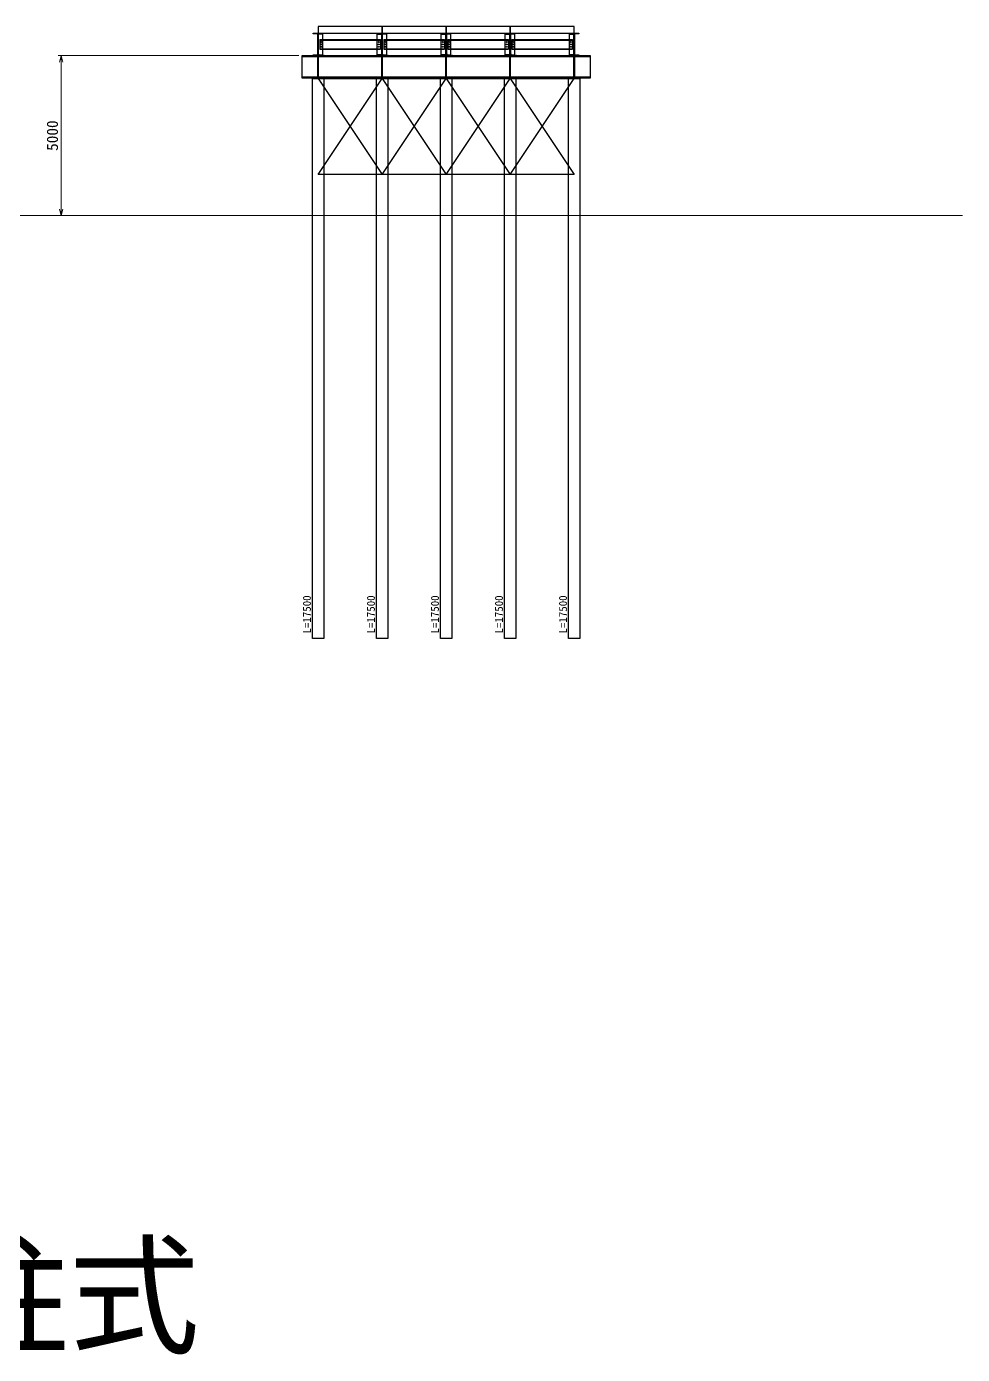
# Model space of a CAD drawing. Extents: x 146707 to 337808, y -286669 to -179901.
# Drawn here: x 192835 to 222073, y -221394 to -179901 of the extents above; entities that cross this region are included whole.
import ezdxf

# ---------------------------------------------------------------- set-up
doc = ezdxf.new("R2010")
doc.units = 0
doc.header["$PDMODE"] = 1
doc.linetypes.add('CENTER', pattern=[2, 1.25, -0.25, 0.25, -0.25])
doc.layers.get('0').update_dxf_attribs({"linetype": 'CONTINUOUS'})
doc.layers.get('Defpoints').update_dxf_attribs({"linetype": 'CONTINUOUS', "true_color": 0x5f994c})
for name, color, linetype, lineweight in [('D-BMK', 2, 'CENTER', 13), ('D-STR-DIM', 7, 'CONTINUOUS', 13), ('D-STR-SHIJIKUI', 1, 'CONTINUOUS', 25), ('D-STR-ﾎﾞﾙﾄ', 21, 'CONTINUOUS', 9)]:
    doc.layers.add(name, color=color, linetype=linetype, lineweight=lineweight)
for name, color, linetype in [('D-STR-BORUTO', 4, 'CONTINUOUS'), ('D-STR-BRACE', 1, 'CONTINUOUS'), ('D-STR-FUKKOUBAN', 1, 'CONTINUOUS'), ('D-STR-STF', 7, 'CONTINUOUS'), ('D-STR-SYUKETA', 1, 'CONTINUOUS'), ('D-STR-TAIKEIKOU', 1, 'CONTINUOUS'), ('D-STR-UKEKETA', 1, 'CONTINUOUS')]:
    doc.layers.add(name, color=color, linetype=linetype)
doc.styles.add('MtXpl__', font='')
doc.styles.add('ＭＳ ゴシック', font='')
doc.styles.get('MtXpl__').set_extended_font_data('MS PGothic')
doc.styles.get('ＭＳ ゴシック').set_extended_font_data('MS Gothic')
doc.dimstyles.new('C Dim-100_100', dxfattribs={"dimscale": 100, "dimtxt": 3.5, "dimasz": 2, "dimexe": 1, "dimexo": 1, "dimgap": 1, "dimtad": 3, "dimdec": 0, "dimzin": 0, "dimdsep": 46, "dimtxsty": 'ＭＳ ゴシック', "dimblk": 'OPEN30', "dimcen": 0.09, "dimclrd": 256, "dimclre": 256, "dimadec": 0, "dimazin": 0, "dimtfac": 1, "dimtdec": 0, "dimtix": 1, "dimtmove": 2, "dimatfit": 3, "dimldrblk": 'OPEN30', "dimfxl": 1, "dimtolj": 1, "dimtzin": 0, "dimlwd": -1, "dimlwe": -1, "dimarcsym": 0})
doc.dimstyles.new('C Dim-100_100_杭長', dxfattribs={"dimscale": 100, "dimtxt": 2.5, "dimasz": 2, "dimexe": 1, "dimexo": 1, "dimgap": 0, "dimtad": 3, "dimjust": 1, "dimdec": 0, "dimzin": 0, "dimdsep": 46, "dimtxsty": 'ＭＳ ゴシック', "dimblk": '矢印30', "dimcen": 0.09, "dimse1": 1, "dimse2": 1, "dimsd1": 1, "dimsd2": 1, "dimclrd": 3, "dimclre": 3, "dimadec": 0, "dimazin": 0, "dimtfac": 1, "dimtdec": 0, "dimtix": 1, "dimtmove": 2, "dimatfit": 3, "dimldrblk": '矢印30', "dimfxl": 1, "dimtolj": 1, "dimtzin": 0, "dimlwd": -1, "dimlwe": -1, "dimarcsym": 0})

# ---------------------------------------------------------------- blocks, each defined once
blk = doc.blocks.new('φ25')
at = {"layer": 'D-BMK'}
for p, q in [((-25, 0), (25, 0)), ((0, 25), (0, -25))]:
    blk.add_line(p, q, dxfattribs=at)
at = {"layer": 'D-STR-BORUTO'}
blk.add_circle((0, 0), 12.5, dxfattribs=at)
blk = doc.blocks.new('*U347')
for centre in [(100, -483), (100, -558), (100, -633), (1900, -483), (1900, -558), (1900, -633), (2100, -483), (2100, -558), (2100, -633), (3900, -483), (3900, -558), (3900, -633), (4100, -483), (4100, -558), (4100, -633), (5900, -483), (5900, -558), (5900, -633), (6100, -483), (6100, -558), (6100, -633), (7900, -483), (7900, -558), (7900, -633)]:
    blk.add_circle(centre, 12.5)
at = {"layer": 'D-STR-FUKKOUBAN'}
for points in [[(0, -208), (2000, -208), (2000, 0), (0, 0)], [(2000, -208), (4000, -208), (4000, 0), (2000, 0)], [(4000, -208), (6000, -208), (6000, 0), (4000, 0)], [(6000, -208), (8000, -208), (8000, 0), (6000, 0)]]:
    blk.add_lwpolyline(points, close=True, dxfattribs=at)
at = {"layer": 'D-STR-STF', "color": 1, "linetype": 'ByBlock', "lineweight": -2}
for points in [[(7, -263), (7, -853), (37, -883), (150, -883), (150, -233), (37, -233)], [(1993, -263), (1993, -853), (1963, -883), (1850, -883), (1850, -233), (1963, -233)], [(2007, -263), (2007, -853), (2037, -883), (2150, -883), (2150, -233), (2037, -233)], [(3993, -263), (3993, -853), (3963, -883), (3850, -883), (3850, -233), (3963, -233)], [(4007, -263), (4007, -853), (4037, -883), (4150, -883), (4150, -233), (4037, -233)], [(5993, -263), (5993, -853), (5963, -883), (5850, -883), (5850, -233), (5963, -233)], [(6007, -263), (6007, -853), (6037, -883), (6150, -883), (6150, -233), (6037, -233)], [(7993, -263), (7993, -853), (7963, -883), (7850, -883), (7850, -233), (7963, -233)]]:
    blk.add_lwpolyline(points, close=True, dxfattribs=at)
at = {"layer": 'D-STR-SYUKETA', "linetype": 'ByBlock', "lineweight": -2}
for points in [[(-150, -884), (-24, -884, 0.414214), (-6, -866), (-6, -250, 0.414214), (-24, -232), (-150, -232), (-150, -208), (150, -208), (150, -232), (24, -232, 0.414214), (6, -250), (6, -866, 0.414214), (24, -884), (150, -884), (150, -908), (-150, -908), (-150, -884)], [(1850, -884), (1976, -884, 0.414214), (1994, -866), (1994, -250, 0.414214), (1976, -232), (1850, -232), (1850, -208), (2150, -208), (2150, -232), (2024, -232, 0.414214), (2006, -250), (2006, -866, 0.414214), (2024, -884), (2150, -884), (2150, -908), (1850, -908), (1850, -884)], [(1850, -884), (1976, -884, 0.414214), (1994, -866), (1994, -250, 0.414214), (1976, -232), (1850, -232), (1850, -208), (2150, -208), (2150, -232), (2024, -232, 0.414214), (2006, -250), (2006, -866, 0.414214), (2024, -884), (2150, -884), (2150, -908), (1850, -908), (1850, -884)], [(3850, -884), (3976, -884, 0.414214), (3994, -866), (3994, -250, 0.414214), (3976, -232), (3850, -232), (3850, -208), (4150, -208), (4150, -232), (4024, -232, 0.414214), (4006, -250), (4006, -866, 0.414214), (4024, -884), (4150, -884), (4150, -908), (3850, -908), (3850, -884)], [(3850, -884), (3976, -884, 0.414214), (3994, -866), (3994, -250, 0.414214), (3976, -232), (3850, -232), (3850, -208), (4150, -208), (4150, -232), (4024, -232, 0.414214), (4006, -250), (4006, -866, 0.414214), (4024, -884), (4150, -884), (4150, -908), (3850, -908), (3850, -884)], [(5850, -884), (5976, -884, 0.414214), (5994, -866), (5994, -250, 0.414214), (5976, -232), (5850, -232), (5850, -208), (6150, -208), (6150, -232), (6024, -232, 0.414214), (6006, -250), (6006, -866, 0.414214), (6024, -884), (6150, -884), (6150, -908), (5850, -908), (5850, -884)], [(5850, -884), (5976, -884, 0.414214), (5994, -866), (5994, -250, 0.414214), (5976, -232), (5850, -232), (5850, -208), (6150, -208), (6150, -232), (6024, -232, 0.414214), (6006, -250), (6006, -866, 0.414214), (6024, -884), (6150, -884), (6150, -908), (5850, -908), (5850, -884)], [(7850, -884), (7976, -884, 0.414214), (7994, -866), (7994, -250, 0.414214), (7976, -232), (7850, -232), (7850, -208), (8150, -208), (8150, -232), (8024, -232, 0.414214), (8006, -250), (8006, -866, 0.414214), (8024, -884), (8150, -884), (8150, -908), (7850, -908), (7850, -884)]]:
    blk.add_lwpolyline(points, format="xyb", dxfattribs=at)
at = {"layer": 'D-STR-TAIKEIKOU'}
for p, q in [((50, -408), (50, -708)), ((50, -408), (1950, -408)), ((1950, -408), (1950, -708)), ((2050, -408), (2050, -708)), ((2050, -408), (3950, -408)), ((3950, -408), (3950, -708)), ((4050, -408), (4050, -708)), ((4050, -408), (5950, -408)), ((5950, -408), (5950, -708)), ((6050, -408), (6050, -708)), ((6050, -408), (7950, -408)), ((7950, -408), (7950, -708)), ((50, -421), (1950, -421)), ((50, -695), (1950, -695)), ((50, -708), (1950, -708)), ((2050, -421), (3950, -421)), ((2050, -695), (3950, -695)), ((2050, -708), (3950, -708)), ((4050, -421), (5950, -421)), ((4050, -695), (5950, -695)), ((4050, -708), (5950, -708)), ((6050, -421), (7950, -421)), ((6050, -695), (7950, -695)), ((6050, -708), (7950, -708))]:
    blk.add_line(p, q, dxfattribs=at)
at = {"layer": 'D-STR-ﾎﾞﾙﾄ'}
for p in [(100, -483), (100, -558), (100, -633), (1900, -483), (1900, -558), (1900, -633), (2100, -483), (2100, -558), (2100, -633), (3900, -483), (3900, -558), (3900, -633), (4100, -483), (4100, -558), (4100, -633), (5900, -483), (5900, -558), (5900, -633), (6100, -483), (6100, -558), (6100, -633), (7900, -483), (7900, -558), (7900, -633)]:
    blk.add_blockref('φ25', p, dxfattribs=at)
at = {"layer": 'Defpoints', "char_height": 25, "attachment_point": 7, "style": 'ＭＳ ゴシック'}
for insert in [(160, -908), (2160, -908), (4160, -908), (6160, -908)]:
    blk.add_mtext('\\A1;H700', dxfattribs=dict(at, insert=insert))
blk = doc.blocks.new('*D365')
at = {"layer": 'Defpoints', "color": 0, "transparency": 16777216}
for p in [(-175, 0), (-348, -17500), (-175, -17500)]:
    blk.add_point(p, dxfattribs=at)
at = {"layer": 'D-STR-DIM', "color": 0, "transparency": 16777216, "insert": (-348, -16746), "char_height": 250, "attachment_point": 5, "rotation": 90, "style": 'ＭＳ ゴシック'}
blk.add_mtext('\\A1;L=17500', dxfattribs=at)
blk = doc.blocks.new('矢印30')
at = {"color": 0, "linetype": 'ByBlock', "lineweight": -2}
for p, q in [((-1, 0.27), (0, 0)), ((0, 0), (-1, -0.27)), ((0, 0), (-1, 0))]:
    blk.add_line(p, q, dxfattribs=at)
blk = doc.blocks.new('*U344')
at = {"layer": 'D-STR-SHIJIKUI'}
blk.add_lwpolyline([(200, 0), (-200, 0), (-200, -16), (200, -16)], close=True, dxfattribs=at)
blk = doc.blocks.new('*U350')
at = {"layer": 'D-STR-SYUKETA', "linetype": 'Continuous'}
for points in [[(0, 350), (9000, 350), (9000, -350), (0, -350)], [(0, 326), (9000, 326), (9000, -326), (0, -326)]]:
    blk.add_lwpolyline(points, close=True, dxfattribs=at)
blk = doc.blocks.new('*U345')
at = {"color": 0}
blk.add_lwpolyline([(-6, 325), (6, 325), (6, -325), (-6, -325)], close=True, dxfattribs=at)
at = {"layer": 'D-BMK'}
blk.add_line((0, -326), (0, 326), dxfattribs=at)
blk = doc.blocks.new('*U376')
at = {"layer": 'D-STR-BRACE'}
for p, q in [((0, 0), (2000, -3000)), ((0, -3000), (2000, 0)), ((0, 0), (2000, 0)), ((2000, 0), (4000, 0)), ((2000, 0), (4000, -3000)), ((2000, -3000), (4000, 0)), ((4000, 0), (6000, 0)), ((4000, 0), (6000, -3000)), ((4000, -3000), (6000, 0)), ((6000, 0), (8000, 0)), ((6000, 0), (8000, -3000)), ((6000, -3000), (8000, 0)), ((2000, -3000), (0, -3000)), ((4000, -3000), (2000, -3000)), ((6000, -3000), (4000, -3000)), ((8000, -3000), (6000, -3000))]:
    blk.add_line(p, q, dxfattribs=at)
blk = doc.blocks.new('_Open30')
at = {"color": 0, "linetype": 'ByBlock', "lineweight": -2}
for p, q in [((-1, 0.27), (0, 0)), ((0, 0), (-1, -0.27)), ((0, 0), (-1, 0))]:
    blk.add_line(p, q, dxfattribs=at)
blk = doc.blocks.new('*D379')
at = {"layer": 'D-STR-DIM', "transparency": 16777216}
for p, q in [((201343, -180809), (193818, -180809)), ((193918, -181009), (193918, -185609)), ((195795, -185809), (193818, -185809))]:
    blk.add_line(p, q, dxfattribs=at)
at = {"layer": 'Defpoints', "color": 0, "lineweight": 13, "transparency": 16777216}
for p in [(201443, -180809), (193918, -185809), (195895, -185809)]:
    blk.add_point(p, dxfattribs=at)
at = {"layer": 'D-STR-DIM', "transparency": 16777216, "xscale": 200, "yscale": 200, "zscale": 200}
for p, rotation in [((193918, -180809), 90), ((193918, -185809), 270)]:
    blk.add_blockref('_Open30', p, dxfattribs=dict(at, rotation=rotation))
at = {"layer": 'D-STR-DIM', "color": 0, "transparency": 16777216, "insert": (193643, -183309), "char_height": 350, "attachment_point": 5, "rotation": 90, "style": 'ＭＳ ゴシック'}
blk.add_mtext('\\A1;5000', dxfattribs=at)
blk = doc.blocks.new('*U361')
at = {"layer": 'D-STR-SHIJIKUI', "color": 1, "linetype": 'ByBlock', "lineweight": -2}
blk.add_lwpolyline([(175, -17500), (-175, -17500), (-175, 0), (175, 0)], close=True, dxfattribs=at)
at = {"layer": 'D-STR-DIM'}
dim = blk.add_linear_dim(base=(-348.2, -17500), p1=(-175, 0), p2=(-175, -17500), angle=90, dimstyle='C Dim-100_100_杭長', override={"dimtad": 0, "dimjust": 2, "dimpost": 'L=<>'}, dxfattribs=at)
dim.commit()
dim.dimension.update_dxf_attribs({"geometry": '*D365', "text_midpoint": (-348.2, -16746.1)})

msp = doc.modelspace()

# ---------------------------------------------------------------- linework, layer by layer
at = {"layer": 'D-STR-DIM'}
msp.add_line((169716.5, -185808.5), (222073.5, -185808.5), dxfattribs=at)

# ---------------------------------------------------------------- block references
for p in [(201942.7, -181158.5), (203942.7, -181158.5), (205942.7, -181158.5), (207942.7, -181158.5), (209942.7, -181158.5)]:
    msp.add_blockref('*U345', p)
at = {"layer": 'D-STR-BRACE'}
msp.add_blockref('*U376', (201942.7, -181524.5), dxfattribs=at)
at = {"layer": 'D-STR-SHIJIKUI', "color": 8}
for p in [(201942.7, -181524.5), (203942.7, -181524.5), (205942.7, -181524.5), (207942.7, -181524.5), (209942.7, -181524.5)]:
    msp.add_blockref('*U361', p, dxfattribs=at)
at = {"layer": 'D-STR-SHIJIKUI'}
for p in [(201942.7, -181508.5), (203942.7, -181508.5), (205942.7, -181508.5), (207942.7, -181508.5), (209942.7, -181508.5)]:
    msp.add_blockref('*U344', p, dxfattribs=at)
at = {"layer": 'D-STR-UKEKETA'}
for name, p in [('*U347', (201942.7, -179900.5)), ('*U350', (201442.7, -181158.5))]:
    msp.add_blockref(name, p, dxfattribs=at)

# ---------------------------------------------------------------- texts
at = {"layer": 'D-STR-DIM', "lineweight": 13, "style": 'MtXpl__'}
msp.add_text('H鋼桟橋\u3000H１柱式', height=3000, dxfattribs=at).set_placement((163929.6, -221058.1))

# ---------------------------------------------------------------- dimensions: what is measured, and where the dimension line sits
at = {"layer": 'D-STR-DIM'}
dim = msp.add_linear_dim(base=(193918.1, -185808.5), p1=(201442.7, -180808.5), p2=(195895, -185808.5), angle=90, dimstyle='C Dim-100_100', dxfattribs=at)
dim.commit()
dim.dimension.update_dxf_attribs({"geometry": '*D379', "text_midpoint": (193643.1, -183308.5)})

doc.saveas('drawing.dxf')
